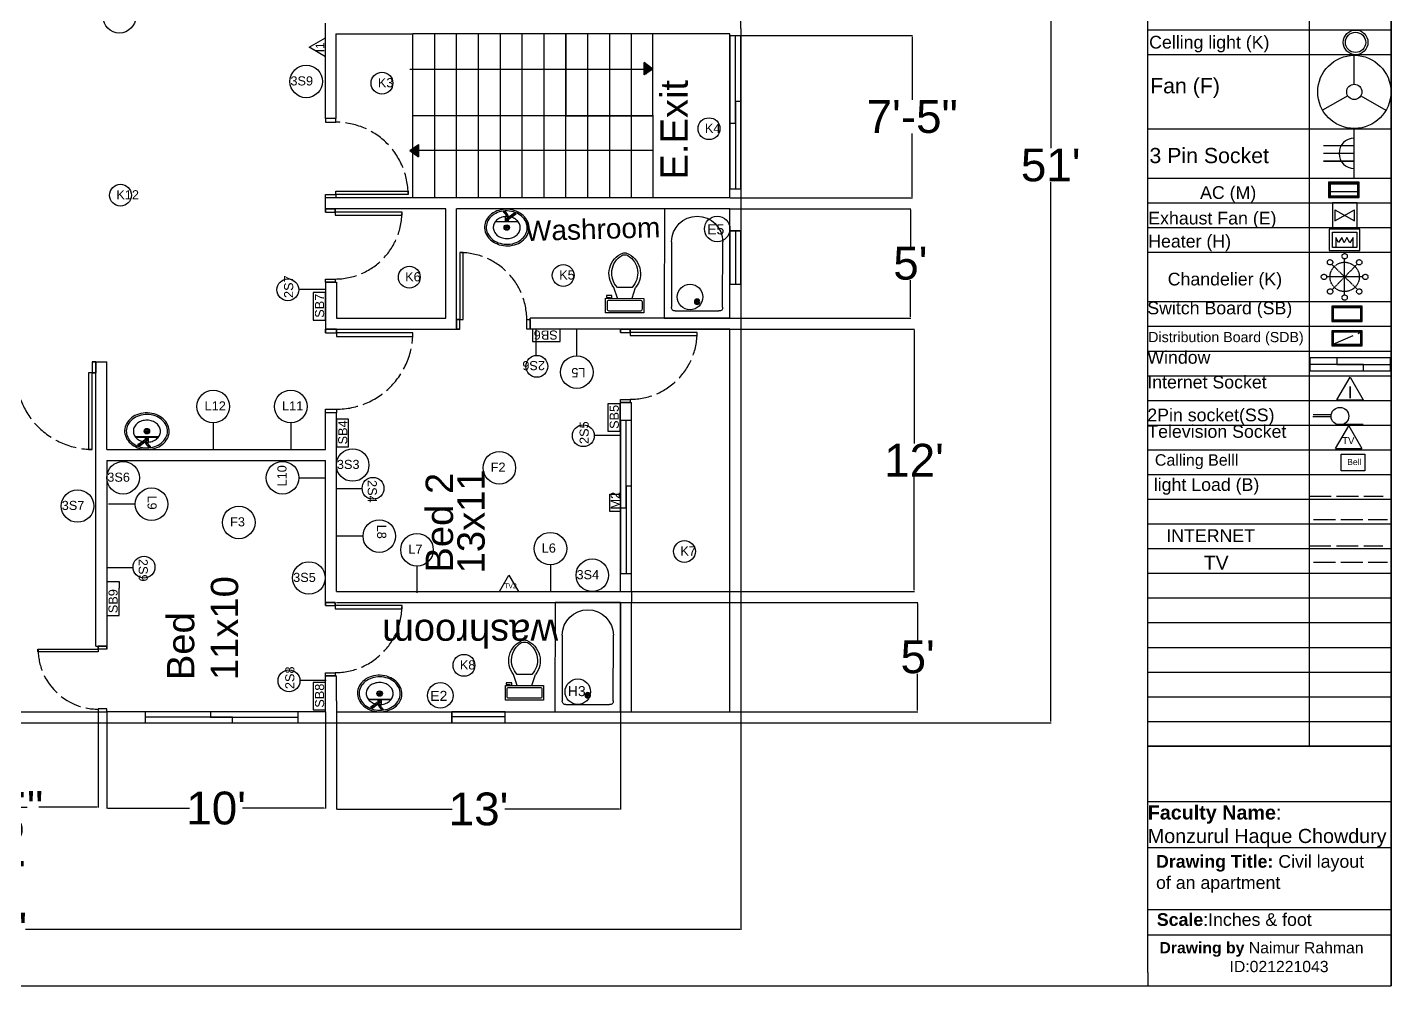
# Model space of a CAD drawing. Header units: inches. Extents: x -412 to 20037, y 548 to 16595.
# Drawn here: x 5538 to 6287, y 9159 to 9685 of the extents above; entities that cross this region are included whole.
import ezdxf
from ezdxf.enums import TextEntityAlignment as Align

# ---------------------------------------------------------------- set-up
doc = ezdxf.new("R2010")
doc.units = ezdxf.units.IN
doc.header["$MEASUREMENT"] = 0
doc.linetypes.add('ACAD_ISO02W100', pattern=[15, 12, -3])
doc.layers.get('Defpoints').update_dxf_attribs({"color": 6})
for name, color, linetype in [('bath', 4, 'Continuous'), ('freecads.com', 7, 'Continuous'), ('Heavy Load', 3, 'ACAD_ISO02W100'), ('iNTERNET', 30, 'ACAD_ISO02W100'), ('light_dwgmodels.com', 250, 'ACAD_ISO02W100'), ('TV WIRE', 62, 'ACAD_ISO02W100')]:
    doc.layers.add(name, color=color, linetype=linetype)
doc.layers.add('text', color=140, linetype='Continuous', lineweight=9)
doc.styles.add('Arial', font='arial.ttf')
doc.styles.get("Standard").update_dxf_attribs({"font": 'arial.ttf'})
doc.dimstyles.new('Copy of civil layout', dxfattribs={"dimtxt": 18, "dimasz": 0.625, "dimexe": 0.18, "dimexo": 0.0625, "dimgap": 0.09, "dimtad": 0, "dimtih": 1, "dimtoh": 1, "dimdec": 1, "dimzin": 0, "dimdsep": 46, "dimlunit": 4, "dimtxsty": 'Standard', "dimcen": 0.09, "dimclrd": 6, "dimclre": 256, "dimclrt": 256, "dimadec": 0, "dimazin": 0, "dimtfac": 1.5, "dimtdec": 1, "dimtofl": 0, "dimtmove": 0, "dimatfit": 0, "dimfxl": 1, "dimtolj": 1, "dimtzin": 0, "dimlwe": -1, "dimarcsym": 0})

# ---------------------------------------------------------------- blocks, each defined once
blk = doc.blocks.new('Bath Tub - 26 x 60 in.')
for p, q in [((8, -18), (10, -18)), ((9, -17), (9, -19))]:
    blk.add_line(p, q)
blk.add_lwpolyline([(0, -36), (0, 0), (60, 0), (60, -36)], close=True)
for points in [[(4, -30), (4, -6)], [(6, -4), (42, -4)], [(42, -32), (6, -32)]]:
    blk.add_lwpolyline(points)
for radius in [1.5, 1]:
    blk.add_circle((9, -18), radius)
for centre, radius, start, end in [((5.75, -5.75), 1.77, 81.8699, 188.1301), ((42, -18), 14, 270, 90), ((5.75, -30.25), 1.77, 171.8699, 278.1301)]:
    blk.add_arc(centre, radius, start, end)
blk = doc.blocks.new('Toilet - top')
for p, q in [((9.5, -6), (9.5, -2)), ((-10, -8.5), (-8, -8.5)), ((-10, -9.5), (-10, -8.5)), ((-7, -9.5), (-10, -9.5)), ((-8, -8.5), (-8, -8)), ((-7, -8), (-7, -9.5)), ((-4, -8), (-6, -14)), ((4, -14), (-4, -14)), ((4, -8), (6, -14))]:
    blk.add_line(p, q)
blk.add_lwpolyline([(10.5, -8), (10.5, 0), (-10.5, 0), (-10.5, -8)], close=True)
for points in [[(-9.5, -2), (-9.5, -6)], [(8.5, -1), (-8.5, -1)], [(-8.5, -7), (8.5, -7)]]:
    blk.add_lwpolyline(points)
for centre, radius, start, end in [((-8.62, -1.88), 0.884, 81.8699, 188.1301), ((-8.62, -6.12), 0.884, 171.8699, 278.1301), ((8.62, -1.88), 0.884, 351.8699, 98.1301), ((8.62, -6.12), 0.884, 261.8699, 8.1301), ((3.52, -21.58), 12.17, 141.46911, 247.97143), ((4.2, -21.82), 11.33, 136.36773, 238.94682), ((-3.52, -21.58), 12.17, 292.02843, 38.53071), ((-4.2, -21.82), 11.33, 301.05301, 43.63209), ((0, -27.88), 4, 245.73182, 294.26817), ((0, -29), 4, 254.86053, 285.13947)]:
    blk.add_arc(centre, radius, start, end)
blk = doc.blocks.new('Sink - Oval top')
for p, q in [((-1, 0), (1, 0)), ((0, 1), (0, -1))]:
    blk.add_line(p, q)
at = {"linetype": 'Continuous'}
for points in [[(-12.23, 0.39, 0.117634), (-11.46, -3.36, 0.104469), (-8.88, -6.8, 0.090016), (-5.08, -9.07, 0.08192), (-0.32, -10.02, 0.08192), (4.49, -9.38, 0.090016), (8.42, -7.36, 0.104469), (11.22, -4.09, 0.117634), (12.23, -0.39, 0.117634), (11.46, 3.36, 0.104469), (8.88, 6.8, 0.090016), (5.08, 9.07, 0.08192), (0.32, 10.02, 0.08192), (-4.49, 9.38, 0.090016), (-8.42, 7.36, 0.104469), (-11.22, 4.09, 0.117634)], [(-11.29, 0.16, 0.118622), (-10.52, -3.25, 0.104678), (-8.07, -6.36, 0.089562), (-4.54, -8.37, 0.081185), (-0.13, -9.15, 0.081185), (4.3, -8.49, 0.089562), (7.89, -6.58, 0.104678), (10.42, -3.55, 0.118622), (11.29, -0.16, 0.118622), (10.52, 3.25, 0.104678), (8.07, 6.36, 0.089562), (4.54, 8.37, 0.081185), (0.13, 9.15, 0.081185), (-4.3, 8.49, 0.089562), (-7.89, 6.58, 0.104678), (-10.42, 3.55, 0.118622)], [(-7.42, 0.08, 0.118283), (-6.91, -2.17, 0.104607), (-5.29, -4.21, 0.089718), (-2.97, -5.53, 0.081436), (-0.07, -6.04, 0.081436), (2.84, -5.59, 0.089718), (5.2, -4.33, 0.104607), (6.86, -2.32, 0.118283), (7.42, -0.08, 0.118283), (6.91, 2.17, 0.104607), (5.29, 4.21, 0.089718), (2.97, 5.53, 0.081436), (0.07, 6.04, 0.081436), (-2.84, 5.59, 0.089718), (-5.2, 4.33, 0.104607), (-6.86, 2.32, 0.118283)]]:
    blk.add_lwpolyline(points, format="xyb", close=True, dxfattribs=at)
for radius in [1.5, 1]:
    blk.add_circle((0, 0), radius)
blk = doc.blocks.new('Faucet - single handle front')
for p, q in [((-2, 6), (-2, 5.5)), ((-1, 6), (-2, 6)), ((-0.5, 4), (-2, 5.5)), ((-2, 5.5), (-1, 5.5)), ((-1, 5.5), (-1, 6)), ((0.5, 4), (-1, 6)), ((-1, 5.5), (0.5, 4)), ((-0.75, 3), (0.75, 3)), ((-0.75, 0.5), (-0.75, 3)), ((-0.75, 1), (0.75, 1)), ((-0.5, 4), (0.5, 4)), ((-0.25, 2), (3.75, 5)), ((3.75, 4.5), (-0.25, 1.5)), ((-0.25, 1.5), (-0.25, 2)), ((0.75, 1.5), (-0.25, 1.5)), ((0.75, 1.5), (4.08742, 4.003)), ((0.75, 3), (0.75, 2.7386)), ((0.75, 1.5), (0.75, 0.5)), ((3.75, 4.5), (3.75, 5)), ((3.75, 5), (4.75, 5)), ((3.75, 4), (3.75, 4.5)), ((4.75, 4.5), (3.75, 4.5)), ((4.75, 4), (3.75, 4)), ((4.75, 5), (4.75, 4.5)), ((4.75, 4.5), (4.75, 4))]:
    blk.add_line(p, q)
blk.add_lwpolyline([(-6, 0), (-6, 0.5), (6, 0.5), (6, 0)], close=True)
for centre, start, end in [((1.25426, 3.0302), 151.0646, 180.8629), ((-1.25426, 3.0302), 359.1371, 28.93536)]:
    blk.add_arc(centre, 2.00448, start, end)
blk = doc.blocks.new('*D105')
at = {"transparency": 16777216}
for p, q in [((5930.06, 9915.5), (6100.18, 9915.5)), ((5930.06, 9303.5), (6100.18, 9303.5))]:
    blk.add_line(p, q, dxfattribs=at)
at = {"color": 6, "lineweight": -2, "transparency": 16777216}
for p, q in [((6100, 9914.88), (6100, 9618.78)), ((6100, 9304.12), (6100, 9600.22))]:
    blk.add_line(p, q, dxfattribs=at)
at = {"color": 6, "transparency": 16777216}
for points in [[(6099.9, 9914.88), (6100.1, 9914.88), (6100, 9915.5)], [(6099.9, 9304.12), (6100.1, 9304.12), (6100, 9303.5)]]:
    blk.add_solid(points, dxfattribs=at)
at = {"layer": 'Defpoints', "color": 0, "transparency": 16777216}
for p in [(5930, 9915.5), (5930, 9303.5), (6100, 9303.5)]:
    blk.add_point(p, dxfattribs=at)
at = {"transparency": 16777216, "insert": (6100, 9609.5), "char_height": 18, "attachment_point": 5}
blk.add_mtext("\\A1;51'", dxfattribs=at)
blk = doc.blocks.new('*D211')
at = {"transparency": 16777216}
for p, q in [((5432, 9309.5), (5432, 9256.89)), ((5577.28, 9309.5), (5577.28, 9256.89))]:
    blk.add_line(p, q, dxfattribs=at)
at = {"color": 6, "lineweight": -2, "transparency": 16777216}
for p, q in [((5432.63, 9257.07), (5464.64, 9257.07)), ((5576.65, 9257.07), (5544.64, 9257.07))]:
    blk.add_line(p, q, dxfattribs=at)
at = {"color": 6, "transparency": 16777216}
for points in [[(5432.63, 9257.17), (5432.63, 9256.96), (5432, 9257.07)], [(5576.65, 9257.17), (5576.65, 9256.96), (5577.28, 9257.07)]]:
    blk.add_solid(points, dxfattribs=at)
at = {"layer": 'Defpoints', "color": 0, "transparency": 16777216}
for p in [(5432, 9309.57), (5577.28, 9309.57), (5577.28, 9257.07)]:
    blk.add_point(p, dxfattribs=at)
at = {"transparency": 16777216, "insert": (5504.64, 9257.07), "char_height": 18, "attachment_point": 5}
blk.add_mtext('\\A1;12\'-1{\\H1.5x;\\S1/2;}"', dxfattribs=at)
blk = doc.blocks.new('*D212')
at = {"transparency": 16777216}
for p, q in [((5582, 9309.5), (5582, 9256.39)), ((5702, 9309.5), (5702, 9256.39))]:
    blk.add_line(p, q, dxfattribs=at)
at = {"color": 6, "lineweight": -2, "transparency": 16777216}
for p, q in [((5582.63, 9256.57), (5627.48, 9256.57)), ((5701.38, 9256.57), (5656.52, 9256.57))]:
    blk.add_line(p, q, dxfattribs=at)
at = {"color": 6, "transparency": 16777216}
for points in [[(5582.63, 9256.67), (5582.63, 9256.46), (5582, 9256.57)], [(5701.38, 9256.67), (5701.38, 9256.46), (5702, 9256.57)]]:
    blk.add_solid(points, dxfattribs=at)
at = {"layer": 'Defpoints', "color": 0, "transparency": 16777216}
for p in [(5582, 9309.57), (5702, 9309.57), (5702, 9256.57)]:
    blk.add_point(p, dxfattribs=at)
at = {"transparency": 16777216, "insert": (5642, 9256.57), "char_height": 18, "attachment_point": 5}
blk.add_mtext("\\A1;10'", dxfattribs=at)
blk = doc.blocks.new('*D213')
at = {"transparency": 16777216}
for p, q in [((5708, 9309.5), (5708, 9255.89)), ((5864, 9309.5), (5864, 9255.89))]:
    blk.add_line(p, q, dxfattribs=at)
at = {"color": 6, "lineweight": -2, "transparency": 16777216}
for p, q in [((5708.63, 9256.07), (5771.48, 9256.07)), ((5863.38, 9256.07), (5800.52, 9256.07))]:
    blk.add_line(p, q, dxfattribs=at)
at = {"color": 6, "transparency": 16777216}
for points in [[(5708.63, 9256.17), (5708.63, 9255.96), (5708, 9256.07)], [(5863.38, 9256.17), (5863.38, 9255.96), (5864, 9256.07)]]:
    blk.add_solid(points, dxfattribs=at)
at = {"layer": 'Defpoints', "color": 0, "transparency": 16777216}
for p in [(5708, 9309.57), (5864, 9309.57), (5864, 9256.07)]:
    blk.add_point(p, dxfattribs=at)
at = {"transparency": 16777216, "insert": (5786, 9256.07), "char_height": 18, "attachment_point": 5}
blk.add_mtext("\\A1;13'", dxfattribs=at)
blk = doc.blocks.new('*D214')
at = {"transparency": 16777216}
for p, q in [((5114, 9303.5), (5114, 9189.89)), ((5930, 9303.5), (5930, 9189.89))]:
    blk.add_line(p, q, dxfattribs=at)
at = {"color": 6, "lineweight": -2, "transparency": 16777216}
for p, q in [((5114.63, 9190.07), (5506.59, 9190.07)), ((5929.38, 9190.07), (5537.41, 9190.07))]:
    blk.add_line(p, q, dxfattribs=at)
at = {"color": 6, "transparency": 16777216}
for points in [[(5114.63, 9190.17), (5114.63, 9189.96), (5114, 9190.07)], [(5929.38, 9190.17), (5929.38, 9189.96), (5930, 9190.07)]]:
    blk.add_solid(points, dxfattribs=at)
at = {"layer": 'Defpoints', "color": 0, "transparency": 16777216}
for p in [(5114, 9303.57), (5930, 9303.57), (5930, 9190.07)]:
    blk.add_point(p, dxfattribs=at)
at = {"transparency": 16777216, "insert": (5522, 9190.07), "char_height": 18, "attachment_point": 5}
blk.add_mtext("\\A1;68'", dxfattribs=at)
blk = doc.blocks.new('*D217')
at = {"transparency": 16777216}
for p, q in [((5924.06, 9680.58), (6024.18, 9680.58)), ((5924.06, 9591.57), (6024.18, 9591.57))]:
    blk.add_line(p, q, dxfattribs=at)
at = {"color": 6, "lineweight": -2, "transparency": 16777216}
for p, q in [((6024, 9679.96), (6024, 9645.32)), ((6024, 9592.19), (6024, 9626.83))]:
    blk.add_line(p, q, dxfattribs=at)
at = {"color": 6, "transparency": 16777216}
for points in [[(6023.9, 9679.96), (6024.1, 9679.96), (6024, 9680.58)], [(6023.9, 9592.19), (6024.1, 9592.19), (6024, 9591.57)]]:
    blk.add_solid(points, dxfattribs=at)
at = {"layer": 'Defpoints', "color": 0, "transparency": 16777216}
for p in [(5924, 9680.58), (5924, 9591.57), (6024, 9591.57)]:
    blk.add_point(p, dxfattribs=at)
at = {"transparency": 16777216, "insert": (6024, 9636.07), "char_height": 18, "attachment_point": 5}
blk.add_mtext('\\A1;7\'-5"', dxfattribs=at)
blk = doc.blocks.new('*D218')
at = {"transparency": 16777216}
for p, q in [((5924.06, 9585.57), (6023.18, 9585.57)), ((5924.06, 9525.57), (6023.18, 9525.57))]:
    blk.add_line(p, q, dxfattribs=at)
at = {"color": 6, "lineweight": -2, "transparency": 16777216}
for p, q in [((6023, 9584.94), (6023, 9564.81)), ((6023, 9526.19), (6023, 9546.32))]:
    blk.add_line(p, q, dxfattribs=at)
at = {"color": 6, "transparency": 16777216}
for points in [[(6022.9, 9584.94), (6023.1, 9584.94), (6023, 9585.57)], [(6022.9, 9526.19), (6023.1, 9526.19), (6023, 9525.57)]]:
    blk.add_solid(points, dxfattribs=at)
at = {"layer": 'Defpoints', "color": 0, "transparency": 16777216}
for p in [(5924, 9585.57), (5924, 9525.57), (6023, 9525.57)]:
    blk.add_point(p, dxfattribs=at)
at = {"transparency": 16777216, "insert": (6023, 9555.57), "char_height": 18, "attachment_point": 5}
blk.add_mtext("\\A1;5'", dxfattribs=at)
blk = doc.blocks.new('*D219')
at = {"transparency": 16777216}
for p, q in [((5864.06, 9369.57), (6027.18, 9369.57)), ((5864.06, 9309.57), (6027.18, 9309.57))]:
    blk.add_line(p, q, dxfattribs=at)
at = {"color": 6, "lineweight": -2, "transparency": 16777216}
for p, q in [((6027, 9368.94), (6027, 9348.81)), ((6027, 9310.19), (6027, 9330.32))]:
    blk.add_line(p, q, dxfattribs=at)
at = {"color": 6, "transparency": 16777216}
for points in [[(6026.9, 9368.94), (6027.1, 9368.94), (6027, 9369.57)], [(6026.9, 9310.19), (6027.1, 9310.19), (6027, 9309.57)]]:
    blk.add_solid(points, dxfattribs=at)
at = {"layer": 'Defpoints', "color": 0, "transparency": 16777216}
for p in [(5864, 9369.57), (5864, 9309.57), (6027, 9309.57)]:
    blk.add_point(p, dxfattribs=at)
at = {"transparency": 16777216, "insert": (6027, 9339.57), "char_height": 18, "attachment_point": 5}
blk.add_mtext("\\A1;5'", dxfattribs=at)
blk = doc.blocks.new('*D220')
at = {"transparency": 16777216}
for p, q in [((5864.06, 9519.57), (6025.18, 9519.57)), ((5864.06, 9375.57), (6025.18, 9375.57))]:
    blk.add_line(p, q, dxfattribs=at)
at = {"color": 6, "lineweight": -2, "transparency": 16777216}
for p, q in [((6025, 9518.94), (6025, 9456.69)), ((6025, 9376.19), (6025, 9438.44))]:
    blk.add_line(p, q, dxfattribs=at)
at = {"color": 6, "transparency": 16777216}
for points in [[(6024.9, 9518.94), (6025.1, 9518.94), (6025, 9519.57)], [(6024.9, 9376.19), (6025.1, 9376.19), (6025, 9375.57)]]:
    blk.add_solid(points, dxfattribs=at)
at = {"layer": 'Defpoints', "color": 0, "transparency": 16777216}
for p in [(5864, 9519.57), (6025, 9519.57), (5864, 9375.57)]:
    blk.add_point(p, dxfattribs=at)
at = {"transparency": 16777216, "insert": (6025, 9447.57), "char_height": 18, "attachment_point": 5}
blk.add_mtext("\\A1;12'", dxfattribs=at)
blk = doc.blocks.new('chandelier')
at = {"color": 0}
for p, q in [((0, -270), (0, 270)), ((270, 0), (-270, 0)), ((193, -189), (-193, 189)), ((189, 193), (-189, -193))]:
    blk.add_line(p, q, dxfattribs=at)
for centre, radius in [((-219, 219), 40), ((0, 0), 220), ((0, 310), 40), ((219, 219), 40), ((-310, 0), 40), ((310, 0), 40), ((-219, -219), 40), ((219, -219), 40), ((0, -310), 40)]:
    blk.add_circle(centre, radius, dxfattribs=at)

msp = doc.modelspace()

# ---------------------------------------------------------------- hatches: boundary and pattern name
h = msp.add_hatch()
h.set_pattern_fill('ANSI31', color=256, angle=360)
h.set_pattern_definition([(45, (5530.75401, 9629.86288), (-0.088388348, 0.088388348), [])])
h.paths.add_polyline_path([(5876.96, 9665.89), (5876.96, 9662.27), (5881.75, 9662.27)])
h.paths.add_polyline_path([(5881.75, 9662.27), (5876.96, 9662.27), (5876.96, 9659)])
h = msp.add_hatch()
h.set_pattern_fill('ANSI31', color=256, angle=180)
h.set_pattern_definition([(225, (6099.34472, 9650.02444), (0.088388348, -0.088388348), [])])
h.paths.add_polyline_path([(5753.14, 9614), (5753.14, 9617.61), (5748.35, 9617.61)])
h.paths.add_polyline_path([(5748.35, 9617.61), (5753.14, 9617.61), (5753.14, 9620.89)])

# ---------------------------------------------------------------- linework, layer by layer
for p, q in [((6153.29, 9166.48), (6153.29, 10000.07)), ((5930, 9684.5), (5930, 9903.98)), ((5702, 9681.5), (5702, 9687.5)), ((5930, 9684.5), (5930, 9526.39)), ((5702, 9635.04), (5702, 9681.5)), ((5707.68, 9681.5), (5750, 9681.5)), ((5707.68, 9681.5), (5707.68, 9635.04)), ((5750, 9591.5), (5750, 9681.5)), ((5762, 9681.5), (5750, 9681.5)), ((5762, 9591.5), (5762, 9681.5)), ((5810, 9681.5), (5762, 9681.5)), ((5774, 9591.5), (5774, 9681.5)), ((5786, 9591.5), (5786, 9681.5)), ((5798, 9591.5), (5798, 9681.5)), ((5810, 9591.5), (5810, 9681.5)), ((5834, 9681.5), (5810, 9681.5)), ((5822, 9591.5), (5822, 9681.5)), ((5834, 9591.5), (5834, 9681.5)), ((5846, 9591.5), (5846, 9681.5)), ((5858, 9591.5), (5858, 9681.5)), ((5858, 9591.5), (5858, 9681.5)), ((5870, 9591.5), (5870, 9681.5)), ((5882, 9681.5), (5881.75, 9681.5)), ((5924, 9681.5), (5882, 9681.5)), ((5924, 9591.5), (5924, 9681.5)), ((6266.62, 9653.89), (6266.62, 9669.79)), ((5748.35, 9662.27), (5881.75, 9662.27)), ((5881.75, 9662.27), (5876.96, 9665.89)), ((5876.96, 9659), (5876.96, 9665.89)), ((5881.75, 9662.27), (5876.96, 9659)), ((6262.99, 9647.61), (6249.23, 9639.67)), ((6270.24, 9647.61), (6284, 9639.67)), ((5881.75, 9636.5), (5750, 9636.5)), ((6266.53, 9602.41), (6266.53, 9629.45)), ((5748.35, 9617.61), (5753.14, 9620.89)), ((5881.75, 9617.61), (5748.35, 9617.61)), ((5748.35, 9617.61), (5753.14, 9614)), ((5753.14, 9620.89), (5753.14, 9614)), ((6266.53, 9615.93), (6249.8, 9615.93)), ((6266.53, 9611.66), (6249.8, 9611.66)), ((5702, 9585.5), (5702, 9591.5)), ((5768, 9585.5), (5707.26, 9585.5)), ((5708, 9591.5), (5707.68, 9591.5)), ((5774, 9591.5), (5708, 9591.5)), ((5768, 9525.5), (5768, 9585.5)), ((5924, 9591.5), (5774, 9591.5)), ((5924, 9585.5), (5774, 9585.5)), ((5774, 9524.76), (5774, 9585.5)), ((5924, 9525.5), (5924, 9585.5)), ((5702, 9545.2), (5708, 9545.2)), ((5702, 9545.2), (5702, 9519.5)), ((5708, 9545.2), (5708, 9525.5)), ((5708, 9525.5), (5768, 9525.5)), ((5814.3, 9519.5), (5814.3, 9525.5)), ((5924, 9525.5), (5814.3, 9525.5)), ((5930, 9526.39), (5930, 9303.5)), ((5708, 9519.5), (5768, 9519.5)), ((5768, 9519.5), (5774, 9519.5)), ((5924, 9519.5), (5814.3, 9519.5)), ((5924, 9309.5), (5924, 9519.5)), ((5576, 9351.5), (5576, 9501.5)), ((5576, 9501.5), (5582, 9501.5)), ((5582, 9453.5), (5582, 9501.5)), ((5702, 9453.5), (5702, 9473.5)), ((5708, 9375.5), (5708, 9473.5)), ((5864, 9479.2), (5870, 9479.2)), ((5864, 9375.5), (5864, 9479.2)), ((5870, 9375.5), (5870, 9479.2)), ((6253.98, 9472.39), (6243.99, 9472.39)), ((6253.89, 9471.34), (6243.9, 9471.34)), ((5582, 9453.5), (5702, 9453.5)), ((5582, 9447.5), (5702, 9447.5)), ((5582, 9447.5), (5582, 9345.5)), ((5702, 9375.5), (5702, 9447.5)), ((5588.71, 9381), (5588.71, 9377.43)), ((5702, 9369.5), (5702, 9375.5)), ((5708, 9375.5), (5864, 9375.5)), ((5870, 9375.5), (5870, 9369.5)), ((5708, 9369.5), (5864, 9369.5)), ((5864, 9369.5), (5864, 9309.5)), ((5870, 9309.5), (5870, 9369.5)), ((5576, 9345.5), (5576, 9353.65)), ((5576, 9345.5), (5582, 9345.5)), ((5582, 9351.5), (5582, 9345.5)), ((5702, 9329.2), (5708, 9329.2)), ((5702, 9309.5), (5702, 9329.2)), ((5708, 9315.5), (5708, 9329.2)), ((5708, 9315.5), (5708, 9309.5)), ((5432, 9309.5), (5571.28, 9309.5)), ((5571.28, 9309.5), (5577.28, 9309.5)), ((5702, 9309.5), (5582, 9309.5)), ((5708, 9309.5), (5864, 9309.5)), ((5870, 9309.5), (5924, 9309.5)), ((5354, 9303.5), (5930, 9303.5)), ((6153.29, 9166.48), (6153.29, 9159.17))]:
    msp.add_line(p, q)
at = {"color": 0}
for p, q in [((5693, 9674.18), (5701.98, 9679.37)), ((5701.98, 9669), (5693, 9674.18)), ((5701.98, 9669), (5701.98, 9679.37)), ((5687.16, 9541.47), (5701.77, 9541.47)), ((5817.64, 9504.9), (5817.64, 9519.51)), ((5839.94, 9504.88), (5839.94, 9519.49)), ((6257.08, 9480.68), (6264.31, 9493.2)), ((6264.31, 9493.2), (6271.54, 9480.68)), ((6257.08, 9480.68), (6271.54, 9480.68)), ((5640.44, 9468.11), (5640.44, 9453.5)), ((5682.94, 9468.11), (5682.94, 9453.5)), ((6256.35, 9453.97), (6263.58, 9466.49)), ((6257.03, 9467.31), (6271.49, 9467.31)), ((6263.58, 9466.49), (6270.81, 9453.97)), ((5849.35, 9461.35), (5863.96, 9461.35)), ((6256.35, 9453.97), (6270.81, 9453.97)), ((5687.38, 9437.94), (5701.99, 9437.94)), ((5722.31, 9431.83), (5707.7, 9431.83)), ((5597.61, 9423.44), (5583, 9423.44)), ((5722.61, 9405.94), (5708, 9405.94)), ((5825.44, 9390.11), (5825.44, 9375.5)), ((5596.61, 9388.56), (5582, 9388.56)), ((5752.24, 9389.47), (5752.24, 9374.86)), ((5797.5, 9375.5), (5802.68, 9384.48)), ((5802.68, 9384.48), (5807.87, 9375.5)), ((5581.98, 9381), (5588.71, 9381)), ((5797.5, 9375.5), (5807.87, 9375.5)), ((5687.82, 9326.82), (5702.43, 9326.82))]:
    msp.add_line(p, q, dxfattribs=at)
at = {"color": 4}
for p, q in [((6255.94, 9578.99), (6266.71, 9585.05)), ((6255.94, 9585.05), (6266.71, 9578.99))]:
    msp.add_line(p, q, dxfattribs=at)
at = {"color": 143, "true_color": 0x7aafdf}
for p, q in [((5927.22, 9544.25), (5927.22, 9573.49)), ((5800.62, 9306.72), (5771.38, 9306.72))]:
    msp.add_line(p, q, dxfattribs=at)
at = {"color": 1}
for p, q in [((6258.01, 9567.04), (6256.48, 9569.75)), ((6256.48, 9569.75), (6256.48, 9564.42)), ((6259.71, 9569.78), (6258.01, 9567.04)), ((6261.14, 9566.95), (6259.71, 9569.78)), ((6262.52, 9569.84), (6261.14, 9566.95)), ((6264.19, 9566.92), (6262.52, 9569.84)), ((6266.02, 9569.84), (6264.19, 9566.92)), ((6266.02, 9564.42), (6266.02, 9569.84))]:
    msp.add_line(p, q, dxfattribs=at)
for points in [[(4945.73, 9159.17), (6286.88, 9159.17), (6286.88, 10121.16), (4945.73, 10121.16)], [(6249.8, 9611.66), (6266.53, 9611.66), (6266.53, 9620.03), (6249.8, 9620.03)], [(5581.98, 9377.43), (5581.98, 9362.37), (5588.71, 9362.37), (5588.71, 9377.43)]]:
    msp.add_lwpolyline(points)
for points in [[(5881.75, 9636.5), (5881.75, 9681.5), (5834, 9681.5), (5834, 9636.5)], [(5882, 9636.5), (5882, 9636.5), (5834, 9636.5), (5834, 9636.5)], [(5881.75, 9636.5), (5881.75, 9636.5), (5834, 9636.5), (5834, 9636.5)], [(5881.75, 9636.5), (5881.75, 9636.5), (5834, 9636.5), (5834, 9636.5)], [(5870, 9591.5), (5870, 9636.5), (5881.75, 9636.5), (5881.75, 9591.5)], [(6252.5, 9591.84), (6269.23, 9591.84), (6269.23, 9600.21), (6252.5, 9600.21)], [(5924, 9573.49), (5924, 9573.49), (5930, 9573.49), (5930, 9573.49)], [(5702, 9524.5), (5702, 9539.56), (5695.27, 9539.56), (5695.27, 9524.5)], [(6254.24, 9523.66), (6270.97, 9523.66), (6270.97, 9532.03), (6254.24, 9532.03)], [(6255.05, 9524.54), (6270.23, 9524.54), (6270.23, 9531.16), (6255.05, 9531.16)], [(5830.73, 9519.5), (5815.67, 9519.5), (5815.67, 9512.77), (5830.73, 9512.77)], [(6254.24, 9510.3), (6270.97, 9510.3), (6270.97, 9518.66), (6254.24, 9518.66)], [(6255.05, 9511.18), (6270.23, 9511.18), (6270.23, 9517.79), (6255.05, 9517.79)], [(5863.73, 9463.5), (5863.73, 9478.56), (5857, 9478.56), (5857, 9463.5)], [(5714.73, 9455), (5714.73, 9470.06), (5708, 9470.06), (5708, 9455)], [(5858, 9419.5), (5858, 9429), (5864, 9429), (5864, 9419.5)], [(5702, 9310.5), (5702, 9325.56), (5695.27, 9325.56), (5695.27, 9310.5)], [(5771.38, 9303.5), (5771.38, 9303.5), (5771.38, 9309.5), (5771.38, 9309.5)]]:
    msp.add_lwpolyline(points, close=True)
at = {"color": 143, "true_color": 0x7aafdf}
for points in [[(5930, 9596.52), (5930, 9680.52), (5924, 9680.52), (5924, 9596.52)], [(5927, 9632.52), (5927, 9680.52), (5924, 9680.52), (5924, 9632.52)], [(5930, 9596.52), (5930, 9644.52), (5927, 9644.52), (5927, 9596.52)], [(6252.89, 9592.28), (6268.83, 9592.28), (6268.83, 9599.77), (6252.89, 9599.77)], [(5924, 9573.49), (5924, 9544.25), (5930, 9544.25), (5930, 9573.49)], [(5870, 9385.35), (5870, 9469.35), (5864, 9469.35), (5864, 9385.35)], [(5867, 9421.35), (5867, 9469.35), (5864, 9469.35), (5864, 9421.35)], [(5870, 9385.35), (5870, 9433.35), (5867, 9433.35), (5867, 9385.35)], [(5603, 9303.5), (5687, 9303.5), (5687, 9309.5), (5603, 9309.5)], [(5639, 9306.5), (5687, 9306.5), (5687, 9309.5), (5639, 9309.5)], [(5771.38, 9303.5), (5800.62, 9303.5), (5800.62, 9309.5), (5771.38, 9309.5)], [(5603, 9303.5), (5651, 9303.5), (5651, 9306.5), (5603, 9306.5)]]:
    msp.add_lwpolyline(points, close=True, dxfattribs=at)
at = {"color": 240, "true_color": 0xed1f24}
for points in [[(5707.68, 9633.09), (5707.68, 9635.04), (5702, 9635.04), (5702, 9633.15)], [(5702, 9583.75), (5702, 9585.5), (5707.26, 9585.5), (5707.26, 9582)], [(5707.26, 9547.01), (5707.26, 9545.2), (5702, 9545.2), (5702, 9546.95)], [(5775.75, 9519.5), (5774, 9519.5), (5774, 9524.76), (5777.5, 9524.76)], [(5812.49, 9524.76), (5814.3, 9524.76), (5814.3, 9519.5), (5812.55, 9519.5)], [(5702, 9517.5), (5702, 9519.5), (5708, 9519.5), (5708, 9515.5)], [(5864, 9517.75), (5864, 9519.5), (5869.26, 9519.5), (5869.26, 9516)], [(5574, 9501.5), (5576, 9501.5), (5576, 9495.5), (5572, 9495.5)], [(5869.26, 9481.01), (5869.26, 9479.2), (5864, 9479.2), (5864, 9480.95)], [(5708, 9475.57), (5708, 9473.5), (5702, 9473.5), (5702, 9475.5)], [(5702, 9367.75), (5702, 9369.5), (5707.26, 9369.5), (5707.26, 9366)], [(5582, 9343.93), (5582, 9345.5), (5577.28, 9345.5), (5577.28, 9342.35)], [(5707.26, 9331.01), (5707.26, 9329.2), (5702, 9329.2), (5702, 9330.95)]]:
    msp.add_lwpolyline(points, dxfattribs=at)
for points in [[(5702, 9635.04), (5702, 9633.15), (5707.68, 9633.15), (5707.68, 9635.04)], [(5702, 9591.5), (5702, 9593.39), (5707.68, 9593.39), (5707.68, 9591.5)], [(5707.68, 9593.39), (5707.68, 9595.29), (5747.44, 9595.29), (5747.44, 9593.39)], [(5702, 9585.5), (5702, 9583.75), (5707.26, 9583.75), (5707.26, 9585.5)], [(5707.26, 9583.75), (5707.26, 9582), (5744.05, 9582), (5744.05, 9583.75)], [(5775.75, 9524.76), (5777.5, 9524.76), (5777.5, 9561.55), (5775.75, 9561.55)], [(5702, 9545.2), (5702, 9546.95), (5707.26, 9546.95), (5707.26, 9545.2)], [(5774, 9519.5), (5775.75, 9519.5), (5775.75, 9524.76), (5774, 9524.76)], [(5814.3, 9519.5), (5812.55, 9519.5), (5812.55, 9524.76), (5814.3, 9524.76)], [(5702, 9519.5), (5702, 9517.5), (5708, 9517.5), (5708, 9519.5)], [(5708, 9517.5), (5708, 9515.5), (5750, 9515.5), (5750, 9517.5)], [(5864, 9519.5), (5864, 9517.75), (5869.26, 9517.75), (5869.26, 9519.5)], [(5869.26, 9517.75), (5869.26, 9516), (5906.05, 9516), (5906.05, 9517.75)], [(5574, 9495.5), (5572, 9495.5), (5572, 9453.5), (5574, 9453.5)], [(5576, 9501.5), (5574, 9501.5), (5574, 9495.5), (5576, 9495.5)], [(5864, 9479.2), (5864, 9480.95), (5869.26, 9480.95), (5869.26, 9479.2)], [(5702, 9473.5), (5702, 9475.5), (5708, 9475.5), (5708, 9473.5)], [(5702, 9369.5), (5702, 9367.75), (5707.26, 9367.75), (5707.26, 9369.5)], [(5707.26, 9367.75), (5707.26, 9366), (5744.05, 9366), (5744.05, 9367.75)], [(5582, 9345.5), (5582, 9343.93), (5577.28, 9343.93), (5577.28, 9345.5)], [(5577.28, 9343.93), (5577.28, 9342.35), (5544.23, 9342.35), (5544.23, 9343.93)], [(5702, 9329.2), (5702, 9330.95), (5707.26, 9330.95), (5707.26, 9329.2)], [(5582, 9309.5), (5582, 9311.07), (5577.28, 9311.07), (5577.28, 9309.5)]]:
    msp.add_lwpolyline(points, close=True, dxfattribs=at)
at = {"color": 1}
for points in [[(6253.31, 9592.72), (6268.49, 9592.72), (6268.49, 9599.33), (6253.31, 9599.33)], [(6253.31, 9599.33), (6268.49, 9599.33), (6268.49, 9594.87), (6253.31, 9594.87)]]:
    msp.add_lwpolyline(points, close=True, dxfattribs=at)
at = {"color": 251, "true_color": 0x636466}
for points in [[(6254.63, 9575.26), (6268.19, 9575.26), (6268.19, 9588.81), (6254.63, 9588.81)], [(6269.65, 9574.3), (6252.91, 9574.3), (6252.91, 9562.62), (6269.65, 9562.62)], [(6268.02, 9564.37), (6254.63, 9564.37), (6254.63, 9572.76), (6268.02, 9572.76)]]:
    msp.add_lwpolyline(points, close=True, dxfattribs=at)
at = {"color": 4}
for points in [[(6255.94, 9585.05), (6255.94, 9578.99)], [(6266.71, 9578.99), (6266.71, 9585.05)]]:
    msp.add_lwpolyline(points, dxfattribs=at)
for points in [[(6254.63, 9524.1), (6270.57, 9524.1), (6270.57, 9531.59), (6254.63, 9531.59)], [(6254.63, 9510.73), (6270.57, 9510.73), (6270.57, 9518.23), (6254.63, 9518.23)]]:
    msp.add_lwpolyline(points, close=True, dxfattribs=at)
at = {"color": 143, "true_color": 0x7aafdf}
for points in [[(6286.21, 9503.84), (6242.41, 9503.84)], [(6286.21, 9503.84), (6257.01, 9503.84), (6257.01, 9500.19), (6286.21, 9500.19)], [(6242.41, 9496.54), (6271.61, 9496.54), (6271.61, 9500.19), (6242.41, 9500.19)], [(6242.41, 9496.54), (6286.21, 9496.54)]]:
    msp.add_lwpolyline(points, dxfattribs=at)
at = {"color": 0}
msp.add_lwpolyline([(6259.34, 9450.97), (6272.47, 9450.97), (6272.47, 9441.74), (6259.34, 9441.74)], close=True, dxfattribs=at)
for centre in [(5588.94, 9690.94), (5691.44, 9655.44), (5839.94, 9495.94), (5640.44, 9477.05), (5682.94, 9477.05), (5716.94, 9444.94), (5797.44, 9443.44), (5590.94, 9437.94), (5678.44, 9437.94), (5565.94, 9422.44), (5606.55, 9423.44), (5654.44, 9413.44), (5731.55, 9405.94), (5752.24, 9398.41), (5825.44, 9399.05), (5692.94, 9382.94), (5848.44, 9384.44)]:
    msp.add_circle(centre, 8.94, dxfattribs=at)
for centre, radius in [((6267.32, 9676.89), 6.78), ((5733, 9654.5), 6), ((5912.5, 9629.5), 6), ((5589.5, 9593), 6), ((5917, 9574.5), 7), ((5832.5, 9549), 6), ((5681.34, 9541.12), 6), ((5748, 9548), 6), ((5902.1, 9537.15), 7), ((5817.99, 9499.08), 6), ((5843.53, 9461.01), 6), ((5728.13, 9432.17), 6), ((5899, 9397.5), 6), ((5602.43, 9388.91), 6), ((5778, 9335), 6), ((5682, 9326.48), 6), ((5765, 9318.5), 7), ((5840.5, 9320.51), 7)]:
    msp.add_circle(centre, radius)
at = {"color": 4}
for centre, radius in [((6267.32, 9676.89), 5.57), ((6266.62, 9649.71), 4.18), ((6258.75, 9471.7), 4.86)]:
    msp.add_circle(centre, radius, dxfattribs=at)
at = {"color": 251, "true_color": 0x636466}
msp.add_circle((6266.62, 9649.71), 20.08, dxfattribs=at)
at = {"color": 240, "linetype": 'ACAD_ISO02W100', "true_color": 0xed1f24}
for centre, radius, start, end in [((5707.68, 9593.39), 39.69, 0, 90), ((5707.26, 9583.75), 36.73, 270, 0), ((5775.75, 9524.76), 36.73, 0, 90), ((5708, 9517.5), 41.93, 270, 0), ((5869.26, 9517.75), 36.73, 270, 0), ((5574, 9495.5), 41.93, 180, 270), ((5707.26, 9367.75), 36.73, 270, 0), ((5577.28, 9343.93), 32.99, 180, 270)]:
    msp.add_arc(centre, radius, start, end, dxfattribs=at)
at = {"color": 4}
msp.add_arc((6266.62, 9615.99), 8.37, 90.92898, 269.07102, dxfattribs=at)
at = {"layer": 'bath', "color": 254, "true_color": 0xddb3d4}
for p, q in [((6286.88, 9733.29), (6286.88, 9290.65)), ((6241.79, 9710.81), (6241.79, 9290.65)), ((6153.02, 9683.7), (6286.88, 9683.7)), ((6153.02, 9670.15), (6286.88, 9670.15)), ((6153.02, 9629.49), (6286.88, 9629.49)), ((6153.02, 9602.38), (6286.88, 9602.38)), ((6153.02, 9588.83), (6286.88, 9588.83)), ((6153.02, 9575.27), (6286.88, 9575.27)), ((6153.02, 9561.72), (6286.88, 9561.72)), ((6153.02, 9534.61), (6286.88, 9534.61)), ((6153.02, 9521.06), (6286.88, 9521.06)), ((6153.02, 9507.51), (6286.88, 9507.51)), ((6153.02, 9493.95), (6286.88, 9493.95)), ((6153.02, 9480.4), (6286.88, 9480.4)), ((6153.02, 9466.84), (6286.88, 9466.84)), ((6153.02, 9453.29), (6286.88, 9453.29)), ((6153.02, 9439.74), (6286.88, 9439.74)), ((6153.02, 9426.18), (6286.88, 9426.18)), ((6153.02, 9412.63), (6286.88, 9412.63)), ((6153.02, 9399.08), (6286.88, 9399.08)), ((6153.02, 9385.52), (6286.88, 9385.52)), ((6153.02, 9371.97), (6286.88, 9371.97)), ((6153.02, 9358.42), (6286.88, 9358.42)), ((6153.02, 9344.86), (6286.88, 9344.86)), ((6153.02, 9331.31), (6286.88, 9331.31)), ((6153.02, 9317.75), (6286.88, 9317.75)), ((6153.02, 9304.2), (6286.88, 9304.2)), ((6153.02, 9290.65), (6286.88, 9290.65)), ((6153.29, 9290.65), (6287.15, 9290.65))]:
    msp.add_line(p, q, dxfattribs=at)
at = {"layer": 'bath', "color": 0, "linetype": 'ACAD_ISO02W100'}
msp.add_line((6255.05, 9511.18), (6270.23, 9517.79), dxfattribs=at)
at = {"layer": 'bath', "color": 4, "linetype": 'ACAD_ISO02W100'}
for p, q in [((6242.41, 9496.54), (6242.41, 9503.84)), ((6286.21, 9503.84), (6286.21, 9496.54))]:
    msp.add_line(p, q, dxfattribs=at)
at = {"layer": 'freecads.com', "lineweight": 30}
for p, q in [((6286.88, 9749.01), (6286.88, 9623.51)), ((6286.88, 9510.56), (6286.88, 9622.11)), ((6286.88, 9509.17), (6286.88, 9159.17)), ((6153.29, 9290.85), (6286.88, 9290.85)), ((6153.29, 9260.18), (6286.88, 9260.18)), ((6153.29, 9235.08), (6286.88, 9235.08)), ((6153.29, 9201), (6286.88, 9201)), ((6153.29, 9187.06), (6286.88, 9187.06)), ((6153.29, 9159.17), (6286.88, 9159.17))]:
    msp.add_line(p, q, dxfattribs=at)
at = {"layer": 'Heavy Load'}
msp.add_line((6241.92, 9427.93), (6282.44, 9427.93), dxfattribs=at)
at = {"layer": 'Heavy Load', "color": 6}
msp.add_line((6244.29, 9415.01), (6284.81, 9415.01), dxfattribs=at)
at = {"layer": 'Heavy Load', "color": 150}
msp.add_line((6241.79, 9400.61), (6282.31, 9400.61), dxfattribs=at)
at = {"layer": 'Heavy Load', "color": 2}
msp.add_line((6244.29, 9391.68), (6284.81, 9391.68), dxfattribs=at)

# ---------------------------------------------------------------- block references
at = {"layer": 'bath'}
for name, p, rotation in [('Sink - Oval top', (5801.5, 9575.25), 179.0122396003602), ('Faucet - single handle front', (5801.55, 9578.25), 359.0122396003601), ('Faucet - single handle front', (5604.01, 9460.52), 180), ('Faucet - single handle front', (5731.76, 9316.52), 180)]:
    msp.add_blockref(name, p, dxfattribs=dict(at, rotation=rotation))
at = {"layer": 'bath', "xscale": -1}
for name, p, rotation in [('Bath Tub - 26 x 60 in.', (5923.97, 9525.5), 269.9707958308226), ('Toilet - top', (5866.23, 9528.42), 179.9707958308224), ('Bath Tub - 26 x 60 in.', (5863.97, 9309.5), 269.9707958308226), ('Toilet - top', (5811.23, 9315.92), 179.9707958308224)]:
    msp.add_blockref(name, p, dxfattribs=dict(at, rotation=rotation))
at = {"layer": 'bath'}
for p in [(5604.01, 9463.52), (5731.76, 9319.52)]:
    msp.add_blockref('Sink - Oval top', p, dxfattribs=at)
at = {"layer": 'light_dwgmodels.com', "color": 3, "xscale": 0.03660325962814531, "yscale": 0.03660325962814531, "zscale": 0.03660325962814531}
msp.add_blockref('chandelier', (6261.33, 9548.17), dxfattribs=at)

# ---------------------------------------------------------------- texts
at = {"color": 0, "style": 'Arial'}
msp.add_text('I1', height=4.666, rotation=90, dxfattribs=at).set_placement((5698.99, 9674.18), align=Align.MIDDLE_CENTER)
for s, height, p in [('3S9', 5, (5682.77, 9653.26)), ('K3', 5, (5730.74, 9652.24)), ('K4', 5, (5910.24, 9627.24)), ('K12', 5, (5587.24, 9590.74)), ('K6', 5, (5745.74, 9545.74)), ('K5', 5, (5830.24, 9546.74)), ('L12', 5, (5635.68, 9474.87)), ('L11', 5, (5678.18, 9474.87)), ('3S3', 5, (5708.27, 9442.76)), ('F2', 5, (5792.68, 9441.26)), ('Bell', 3.413, (6262.68, 9444.9)), ('3S6', 5, (5582.27, 9435.76)), ('3S7', 5, (5557.27, 9420.26)), ('F3', 5, (5649.68, 9411.26)), ('L7', 5, (5747.48, 9396.23)), ('L6', 5, (5820.68, 9396.87)), ('K7', 5, (5896.74, 9395.24)), ('3S5', 5, (5684.27, 9380.76)), ('3S4', 5, (5839.77, 9382.26)), ('K8', 5, (5775.74, 9332.74))]:
    msp.add_text(s, height=height).set_placement(p)
for s, height, rotation, p in [('E.Exit', 15, 90, (5900.87, 9601.57)), ('Washroom', 10.996, 1.606, (5811.66, 9567.86)), ('2S7', 5, 90, (5684.28, 9536.6)), ('SB7', 5, 90, (5701.26, 9525.74)), ('SB6', 5, 180, (5829.49, 9518.76)), ('2S6', 5, 180, (5822.51, 9502.01)), ('L5', 5, 180, (5844.7, 9498.13)), ('SB5', 5, 90, (5862.99, 9464.74)), ('SB4', 5, 90, (5713.99, 9456.24)), ('2S5', 5, 90, (5846.47, 9456.48)), ('L10', 5, 90, (5680.63, 9433.18)), ('2S4', 5, 270, (5725.2, 9436.69)), ('Bed 2', 15, 90, (5772, 9385.89)), ('13x11', 15, 90, (5789.39, 9385.45)), ('L9', 5, 270, (5604.37, 9428.2)), ('L8', 5, 270, (5730.37, 9412.2)), ('2S9', 5, 270, (5599.5, 9393.43)), ('11x10', 15, 90, (5654.1, 9326.86)), ('SB9', 5, 90, (5587.96, 9363.61)), ('Bed', 15, 90, (5630.01, 9326.86)), ('washroom', 15, 180, (5829.69, 9360.02)), ('2S8', 5, 90, (5684.94, 9321.95)), ('SB8', 5, 90, (5701.26, 9311.74))]:
    msp.add_text(s, height=height, rotation=rotation).set_placement(p)
msp.add_text('I', height=6.51, dxfattribs=at).set_placement((6264.31, 9484.86), align=Align.MIDDLE_CENTER)
at = {"char_height": 5.5}
for s, insert, attachment_point in [('E5', (5911.5, 9577), 1), ('H3', (5835, 9318.01), 7), ('E2', (5759.5, 9321), 1)]:
    msp.add_mtext_dynamic_manual_height_columns(s, width=7.5, gutter_width=1, heights=[0], dxfattribs=dict(at, insert=insert, attachment_point=attachment_point))
at = {"color": 7, "insert": (6157.18, 9450.84), "char_height": 6.2748, "attachment_point": 1}
msp.add_mtext_dynamic_manual_height_columns('{\\C4;Calling Belll}', width=60.6568, gutter_width=1.39, heights=[0], dxfattribs=at)
at = {"insert": (5858.5, 9420.5), "char_height": 5, "attachment_point": 1, "rotation": 90}
msp.add_mtext_dynamic_manual_height_columns('{\\C1;M2}', width=23.5, gutter_width=1, heights=[0], dxfattribs=at)
at = {"layer": 'bath', "color": 1, "linetype": 'ACAD_ISO02W100', "attachment_point": 1}
for s, width, heights, insert, char_height in [('{\\C4;Fan (F)}', 88.769, [0.00731], (6154.58, 9657.27), 8.3665), ('{\\C4;3 Pin Socket}', 88.769, [0], (6154.18, 9618.97), 8.3665), ('\\pxqc;{\\C256;Exhaust Fan (E)}', 87.862, [0], (6144.8, 9583.93), 6.972)]:
    msp.add_mtext_dynamic_manual_height_columns(s, width=width, gutter_width=1.39, heights=heights, dxfattribs=dict(at, insert=insert, char_height=char_height))
at = {"layer": 'bath', "color": 4, "linetype": 'ACAD_ISO02W100', "attachment_point": 1}
for s, width, gutter_width, insert, char_height in [('\\pxqc;AC (M)', 88.769, 1.39, (6153.02, 9597.97), 6.972), ('\\pxqc;Heater (H)', 88.769, 1.39, (6131.87, 9571.27), 6.972), ('\\pxqc;Chandelier (K)', 88.769, 1.39, (6151.23, 9550.47), 6.972), ('Switch Board (SB)', 88.769, 1.39, (6153.02, 9534.61), 6.972), ('Distribution Board (SDB)', 1388.8875, 1.39, (6153.54, 9517.95), 5.5776), ('Window', 88.769, 1.39, (6153.02, 9507.51), 6.972), ('Internet Socket', 88.769, 1.39, (6153.02, 9493.95), 6.972), ('2Pin socket(SS)', 88.769, 1.39, (6153.02, 9475.89), 6.972), ('Television Socket', 88.769, 1.39, (6153.02, 9466.84), 6.972), ('{\\C31;\\c6737150;TV}', 10.8429, 1.25, (6259.96, 9460.23), 3.7649), ('{\\C31;\\c6737150;TV2}', 7.776, 0.9, (5800.09, 9379.99), 2.7)]:
    msp.add_mtext_dynamic_manual_height_columns(s, width=width, gutter_width=gutter_width, heights=[0], dxfattribs=dict(at, insert=insert, char_height=char_height))
at = {"layer": 'iNTERNET', "lineweight": 25, "insert": (6163.45, 9409.7), "char_height": 6.972, "attachment_point": 1}
msp.add_mtext_dynamic_manual_height_columns('INTERNET', width=28.5854, gutter_width=1.39, heights=[0], dxfattribs=at)
at = {"layer": 'light_dwgmodels.com', "insert": (6156.57, 9437.7), "char_height": 6.972, "attachment_point": 1}
msp.add_mtext_dynamic_manual_height_columns('{\\C4;light Load (B)}', width=66.9317, gutter_width=1.39, heights=[0.456], dxfattribs=at)
at = {"layer": 'text', "color": 0, "attachment_point": 1}
for s, width, gutter_width, heights, insert, char_height in [('{\\C4;Celling light (K)}', 82.996, 1.39, [0], (6154.03, 9680.48), 6.972), ('{\\fArial|b1|i0|c0|p34;Faculty Name\\fArial|b0|i0|c0|p34;\\C256;: \\PMonzurul Haque Chowdury}', 492.2579, 1.55, [49], (6153.29, 9258.13), 7.7415), ('{\\fArial|b1|i0|c0|p34;\\C7;Drawing Title:\\fArial|b0|i0|c0|p34;\\C256;\\c0; \\C256;Civil layout of an apartment}', 116.0976, 1.39, [0], (6157.81, 9230.89), 6.97205), ('{\\fArial|b1|i0|c0|p34;\\C7;Scale\\fArial|b0|i0|c0|p34;\\C256;:Inches & foot}', 103.2986, 1.39, [0], (6158.25, 9198.97), 6.972), ('{\\fArial|b1|i0|c0|p34;\\C9;Drawing by\\C256; \\fArial|b0|i0|c0|p34;Naimur Rahman\\P                ID:021221043}', 137.0363, 1.55, [0], (6159.69, 9183.13), 6.1932)]:
    msp.add_mtext_dynamic_manual_height_columns(s, width=width, gutter_width=gutter_width, heights=heights, dxfattribs=dict(at, insert=insert, char_height=char_height))
at = {"layer": 'TV WIRE', "lineweight": 25, "insert": (6183.99, 9395.19), "char_height": 7.646, "attachment_point": 1}
msp.add_mtext_dynamic_manual_height_columns('TV', width=22.937, gutter_width=1.53, heights=[0], dxfattribs=at)

# ---------------------------------------------------------------- dimensions: what is measured, and where the dimension line sits
for base, p1, p2, picture, middle in [((6100, 9303.5), (5930, 9915.5), (5930, 9303.5), '*D105', (6100, 9609.5)), ((6024, 9591.57), (5924, 9680.58), (5924, 9591.57), '*D217', (6024, 9636.07)), ((6023, 9525.57), (5924, 9585.57), (5924, 9525.57), '*D218', (6023, 9555.57)), ((6027, 9309.57), (5864, 9369.57), (5864, 9309.57), '*D219', (6027, 9339.57))]:
    dim = msp.add_linear_dim(base=base, p1=p1, p2=p2, angle=90, dimstyle='Copy of civil layout')
    dim.commit()
    dim.dimension.update_dxf_attribs({"geometry": picture, "text_midpoint": middle})
dim = msp.add_aligned_dim(p1=(5864, 9375.57), p2=(5864, 9519.57), distance=-161, dimstyle='Copy of civil layout')
dim.commit()
dim.dimension.update_dxf_attribs({"geometry": '*D220', "text_midpoint": (6025, 9447.57)})
for base, p1, p2, picture, middle in [((5577.28, 9257.07), (5432, 9309.57), (5577.28, 9309.57), '*D211', (5504.64, 9257.07)), ((5702, 9256.57), (5582, 9309.57), (5702, 9309.57), '*D212', (5642, 9256.57)), ((5864, 9256.07), (5708, 9309.57), (5864, 9309.57), '*D213', (5786, 9256.07)), ((5930, 9190.07), (5114, 9303.57), (5930, 9303.57), '*D214', (5522, 9190.07))]:
    dim = msp.add_linear_dim(base=base, p1=p1, p2=p2, dimstyle='Copy of civil layout')
    dim.commit()
    dim.dimension.update_dxf_attribs({"geometry": picture, "text_midpoint": middle})

doc.saveas('drawing.dxf')
